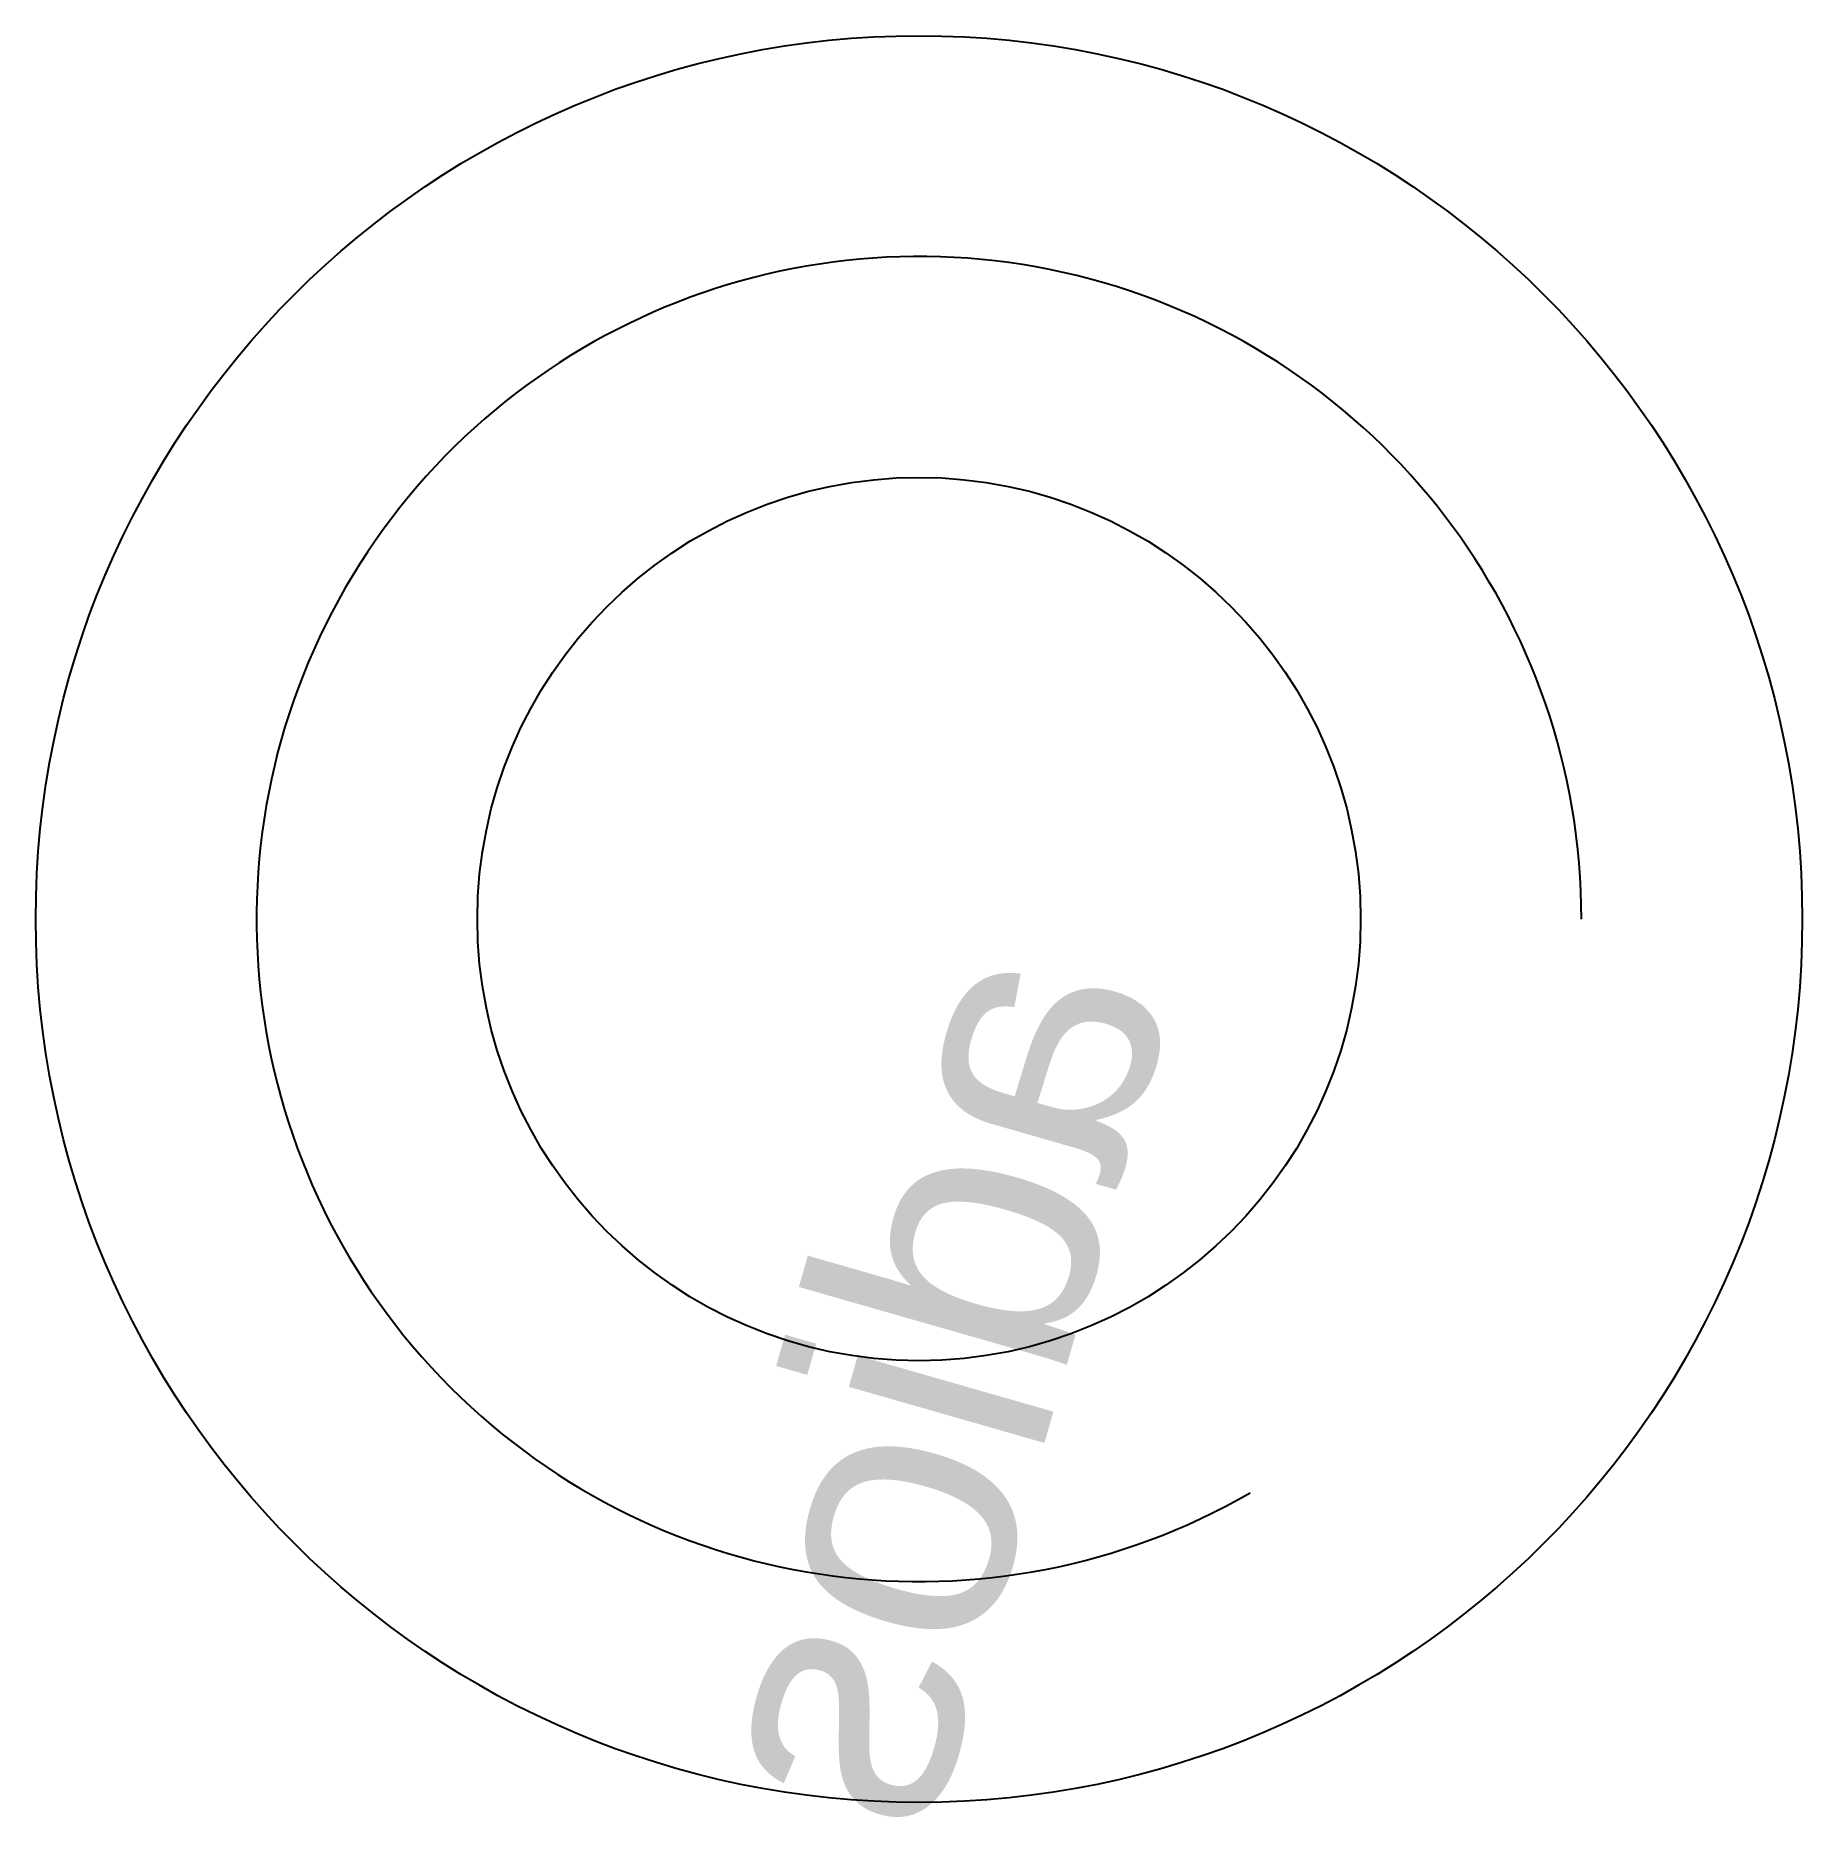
# Model space of a CAD drawing. Extents: x 25 to 185, y 67 to 228.
import ezdxf
from ezdxf.enums import TextEntityAlignment as Align

# ---------------------------------------------------------------- set-up
doc = ezdxf.new("R2010")
doc.units = 0
for name, color, linetype in [('layer1', 1, 'CONTINUOUS'), ('sector1', 2, 'CONTINUOUS'), ('sector2', 3, 'CONTINUOUS')]:
    doc.layers.add(name, color=color, linetype=linetype)
doc.styles.get("Standard").update_dxf_attribs({"font": 'arial.ttf'})

msp = doc.modelspace()

# ---------------------------------------------------------------- linework, layer by layer
at = {"layer": 'layer1', "color": 1}
msp.add_circle((105, 148.5), 80, dxfattribs=at)
at = {"layer": 'sector1', "color": 2}
msp.add_circle((105, 148.5), 40, dxfattribs=at)
at = {"layer": 'sector2', "color": 3}
msp.add_arc((105, 148.5), 60, 0, 300, dxfattribs=at)

# ---------------------------------------------------------------- texts
at = {"layer": 'layer1', "color": 3, "text_generation_flag": 4}
msp.add_text('adios', height=24, rotation=254, dxfattribs=at).set_placement((105, 148.5), align=Align.TOP_LEFT)

doc.saveas('drawing.dxf')
